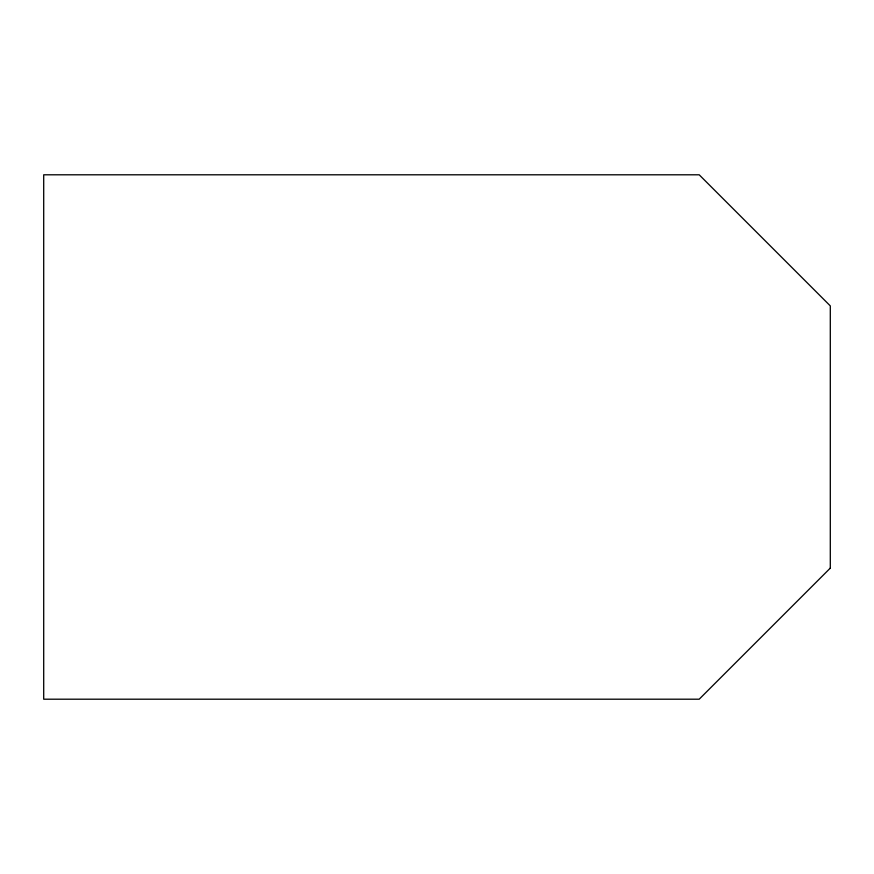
<?xml version="1.0" encoding="UTF-8"?>
<svg xmlns="http://www.w3.org/2000/svg" width="874" height="874" viewBox="0 0 874 874"><rect width="100%" height="100%" fill="white"/><g stroke="black" fill="none" stroke-linecap="round" stroke-linejoin="round"><path stroke-width="1.31" d="M830.3 568.1L699.2 699.2L43.7 699.2L43.7 174.8L699.2 174.8L830.3 305.9L830.3 568.1"/></g></svg>
